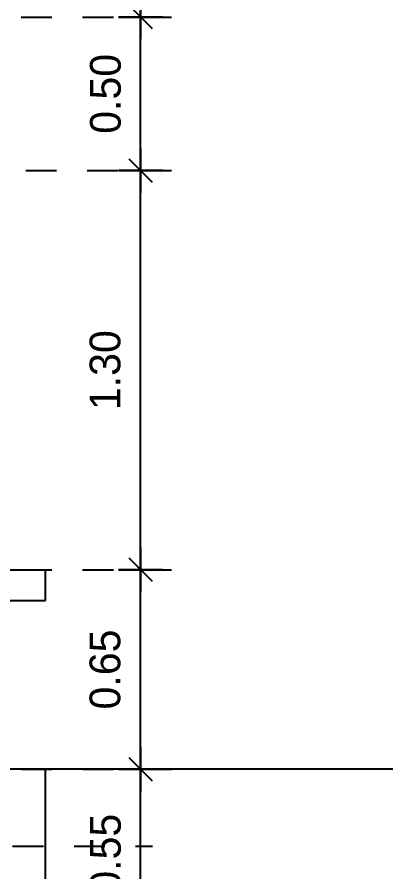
# Model space of a CAD drawing. Extents: x 185 to 567, y -69 to 170.
# Drawn here: x 472.587 to 473.787, y -36.42 to -33.636 of the extents above; entities that cross this region are included whole.
import ezdxf

# ---------------------------------------------------------------- set-up
doc = ezdxf.new("R2010")
doc.units = 0
doc.header["$LTSCALE"] = 0.25
doc.header["$MEASUREMENT"] = 0
doc.header["$PDMODE"] = 35
doc.header["$PDSIZE"] = -1
doc.linetypes.add('DOT2', pattern=[0.125, 0, -0.125])
doc.linetypes.add('LEVELS 2$0$DOT2', pattern=[0.125, 0, -0.125])
doc.layers.get('0').update_dxf_attribs({"linetype": 'CONTINUOUS'})
doc.layers.get('Defpoints').update_dxf_attribs({"linetype": 'CONTINUOUS'})
for name, color, linetype in [('A-ELV 6', 71, 'CONTINUOUS'), ('A-groves', 8, 'CONTINUOUS'), ('A-IDM', 221, 'CONTINUOUS'), ('A-WLSEC', 7, 'CONTINUOUS'), ('LEVELS 2$0$A-HATCH', 112, 'CONTINUOUS')]:
    doc.layers.add(name, color=color, linetype=linetype)
doc.styles.add('XARAB', font='xarab.shx')
doc.dimstyles.new('DIM50', dxfattribs={"dimtxt": 0.1, "dimasz": 0.06, "dimexe": 0.1, "dimexo": 0, "dimgap": 0.05, "dimtad": 1, "dimzin": 3, "dimdsep": 46, "dimtxsty": 'XARAB', "dimblk": 'DTICK', "dimcen": 0.09, "dimclrd": 256, "dimclre": 5, "dimclrt": 3, "dimadec": 0, "dimazin": 3, "dimtfac": 1, "dimtix": 1, "dimtmove": 2, "dimatfit": 0, "dimldrblk": 'DTICK', "dimfxl": 0.15, "dimtolj": 1, "dimtzin": 3, "dimlwd": -3, "dimlwe": -3, "dimarcsym": 0})

# ---------------------------------------------------------------- blocks, each defined once
blk = doc.blocks.new('LEVELS 2')
at = {"layer": 'LEVELS 2$0$A-HATCH', "linetype": 'LEVELS 2$0$DOT2', "ltscale": 2}
blk.add_line((189.3891, 25.672, 0), (204.6446, 25.672, 0), dxfattribs=at)
blk = doc.blocks.new('A$C1E3E3395')
for p, q in [((0, 1.1, 0), (0, 1.2, 0)), ((3.72, 1.2, 0), (0, 1.2, 0)), ((0, 1.1, 0), (0, 1.2, 0)), ((3.72, 1.1, 0), (0, 1.1, 0)), ((0, 0.55, 0), (3.72, 0.55, 0)), ((0, 0, 0), (0, 0.55, 0))]:
    blk.add_line(p, q)
blk = doc.blocks.new('DTICK')
for p, q in [((0, 1.207), (0, -1.207)), ((-1.207, 0), (1.207, 0))]:
    blk.add_line(p, q)
at = {"color": 3}
blk.add_line((-0.629, -0.629), (0.629, 0.629), dxfattribs=at)
blk = doc.blocks.new('*D1673')
at = {"layer": 'A-IDM', "color": 5, "linetype": 'DOT2', "lineweight": -3, "transparency": 16777216}
for p, q in [((472.6004, -36.0856), (473.0892, -36.0856)), ((472.6004, -36.6356), (473.0892, -36.6356))]:
    blk.add_line(p, q, dxfattribs=at)
at = {"layer": 'A-IDM', "lineweight": -3, "transparency": 16777216}
blk.add_line((472.9892, -36.5756), (472.9892, -36.1456), dxfattribs=at)
at = {"layer": 'Defpoints', "color": 0, "transparency": 16777216}
for p in [(472.6004, -36.0856, 0), (472.9892, -36.0856), (472.6004, -36.6356, 0)]:
    blk.add_point(p, dxfattribs=at)
at = {"layer": 'A-IDM', "lineweight": -3, "transparency": 16777216, "xscale": 0.06, "yscale": 0.06, "zscale": 0.06}
for p, rotation in [((472.9892, -36.0856), 90), ((472.9892, -36.6356), 270)]:
    blk.add_blockref('DTICK', p, dxfattribs=dict(at, rotation=rotation))
at = {"layer": 'A-IDM', "color": 3, "transparency": 16777216, "insert": (472.8751, -36.3606), "char_height": 0.1, "attachment_point": 5, "rotation": 90, "style": 'XARAB'}
blk.add_mtext('\\A1;0.55', dxfattribs=at)
blk = doc.blocks.new('*D1674')
at = {"layer": 'A-IDM', "color": 5, "linetype": 'DOT2', "lineweight": -3, "transparency": 16777216}
for p, q in [((472.6004, -35.4356), (473.0892, -35.4356)), ((472.6004, -36.0856), (473.0892, -36.0856))]:
    blk.add_line(p, q, dxfattribs=at)
at = {"layer": 'A-IDM', "lineweight": -3, "transparency": 16777216}
blk.add_line((472.9892, -36.0256), (472.9892, -35.4956), dxfattribs=at)
at = {"layer": 'Defpoints', "color": 0, "transparency": 16777216}
for p in [(472.6004, -35.4356, 0), (472.9892, -35.4356), (472.6004, -36.0856, 0)]:
    blk.add_point(p, dxfattribs=at)
at = {"layer": 'A-IDM', "lineweight": -3, "transparency": 16777216, "xscale": 0.06, "yscale": 0.06, "zscale": 0.06}
for p, rotation in [((472.9892, -35.4356), 90), ((472.9892, -36.0856), 270)]:
    blk.add_blockref('DTICK', p, dxfattribs=dict(at, rotation=rotation))
at = {"layer": 'A-IDM', "color": 3, "transparency": 16777216, "insert": (472.8736, -35.7606), "char_height": 0.1, "attachment_point": 5, "rotation": 90, "style": 'XARAB'}
blk.add_mtext('\\A1;0.65', dxfattribs=at)
blk = doc.blocks.new('*D1675')
at = {"layer": 'A-IDM', "color": 5, "linetype": 'DOT2', "lineweight": -3, "transparency": 16777216}
for p, q in [((472.4154, -34.1356), (473.0892, -34.1356)), ((472.6004, -35.4356), (473.0892, -35.4356))]:
    blk.add_line(p, q, dxfattribs=at)
at = {"layer": 'A-IDM', "lineweight": -3, "transparency": 16777216}
blk.add_line((472.9892, -35.3756), (472.9892, -34.1956), dxfattribs=at)
at = {"layer": 'Defpoints', "color": 0, "transparency": 16777216}
for p in [(472.4154, -34.1356, 0), (472.9892, -34.1356), (472.6004, -35.4356, 0)]:
    blk.add_point(p, dxfattribs=at)
at = {"layer": 'A-IDM', "lineweight": -3, "transparency": 16777216, "xscale": 0.06, "yscale": 0.06, "zscale": 0.06}
for p, rotation in [((472.9892, -34.1356), 90), ((472.9892, -35.4356), 270)]:
    blk.add_blockref('DTICK', p, dxfattribs=dict(at, rotation=rotation))
at = {"layer": 'A-IDM', "color": 3, "transparency": 16777216, "insert": (472.8738, -34.7856), "char_height": 0.1, "attachment_point": 5, "rotation": 90, "style": 'XARAB'}
blk.add_mtext('\\A1;1.30', dxfattribs=at)
blk = doc.blocks.new('*D1676')
at = {"layer": 'A-IDM', "color": 5, "linetype": 'DOT2', "lineweight": -3, "transparency": 16777216}
for p, q in [((472.6004, -33.0856), (473.0892, -33.0856)), ((472.6004, -33.6356), (473.0892, -33.6356))]:
    blk.add_line(p, q, dxfattribs=at)
at = {"layer": 'A-IDM', "lineweight": -3, "transparency": 16777216}
blk.add_line((472.9892, -33.5756), (472.9892, -33.1456), dxfattribs=at)
at = {"layer": 'Defpoints', "color": 0, "transparency": 16777216}
for p in [(472.6004, -33.0856, 0), (472.9892, -33.0856), (472.6004, -33.6356, 0)]:
    blk.add_point(p, dxfattribs=at)
at = {"layer": 'A-IDM', "lineweight": -3, "transparency": 16777216, "xscale": 0.06, "yscale": 0.06, "zscale": 0.06}
for p, rotation in [((472.9892, -33.0856), 90), ((472.9892, -33.6356), 270)]:
    blk.add_blockref('DTICK', p, dxfattribs=dict(at, rotation=rotation))
at = {"layer": 'A-IDM', "color": 3, "transparency": 16777216, "insert": (472.8751, -33.3606), "char_height": 0.1, "attachment_point": 5, "rotation": 90, "style": 'XARAB'}
blk.add_mtext('\\A1;0.55', dxfattribs=at)
blk = doc.blocks.new('*D1698')
at = {"layer": 'A-IDM', "color": 5, "linetype": 'DOT2', "lineweight": -3, "transparency": 16777216}
for p, q in [((472.6004, -33.6356), (473.0892, -33.6356)), ((472.4154, -34.1356), (473.0892, -34.1356))]:
    blk.add_line(p, q, dxfattribs=at)
at = {"layer": 'A-IDM', "lineweight": -3, "transparency": 16777216}
blk.add_line((472.9892, -34.0756), (472.9892, -33.6956), dxfattribs=at)
at = {"layer": 'Defpoints', "color": 0, "transparency": 16777216}
for p in [(472.6004, -33.6356, 0), (472.9892, -33.6356), (472.4154, -34.1356, 0)]:
    blk.add_point(p, dxfattribs=at)
at = {"layer": 'A-IDM', "lineweight": -3, "transparency": 16777216, "xscale": 0.06, "yscale": 0.06, "zscale": 0.06}
for p, rotation in [((472.9892, -33.6356), 90), ((472.9892, -34.1356), 270)]:
    blk.add_blockref('DTICK', p, dxfattribs=dict(at, rotation=rotation))
at = {"layer": 'A-IDM', "color": 3, "transparency": 16777216, "insert": (472.8751, -33.8856), "char_height": 0.1, "attachment_point": 5, "rotation": 90, "style": 'XARAB'}
blk.add_mtext('\\A1;0.50', dxfattribs=at)

msp = doc.modelspace()

# ---------------------------------------------------------------- linework, layer by layer
at = {"layer": 'A-groves'}
msp.add_line((478.8198, -36.0857, 0), (464.8598, -36.0857, 0), dxfattribs=at)

# ---------------------------------------------------------------- block references
at = {"layer": 'A-ELV 6', "xscale": -1}
msp.add_blockref('A$C1E3E3395', (472.6798, -36.6356, 0), dxfattribs=at)
at = {"layer": 'A-WLSEC'}
msp.add_blockref('LEVELS 2', (268.3836, -62.0076, 0), dxfattribs=at)

# ---------------------------------------------------------------- dimensions: what is measured, and where the dimension line sits
at = {"layer": 'A-IDM'}
for base, p1, p2, picture, middle in [((472.9892, -33.0856, 0), (472.6004, -33.6356, 0), (472.6004, -33.0856, 0), '*D1676', (472.8751, -33.3606, 0)), ((472.9892, -33.6356, 0), (472.4154, -34.1356, 0), (472.6004, -33.6356, 0), '*D1698', (472.8751, -33.8856, 0)), ((472.9892, -34.1356, 0), (472.6004, -35.4356, 0), (472.4154, -34.1356, 0), '*D1675', (472.8738, -34.7856, 0)), ((472.9892, -35.4356, 0), (472.6004, -36.0856, 0), (472.6004, -35.4356, 0), '*D1674', (472.8736, -35.7606, 0)), ((472.9892, -36.0856, 0), (472.6004, -36.6356, 0), (472.6004, -36.0856, 0), '*D1673', (472.8751, -36.3606, 0))]:
    dim = msp.add_linear_dim(base=base, p1=p1, p2=p2, angle=90, dimstyle='DIM50', override={"dimfxl": 0.15}, dxfattribs=at)
    dim.commit()
    dim.dimension.update_dxf_attribs({"geometry": picture, "text_midpoint": middle})

doc.saveas('drawing.dxf')
